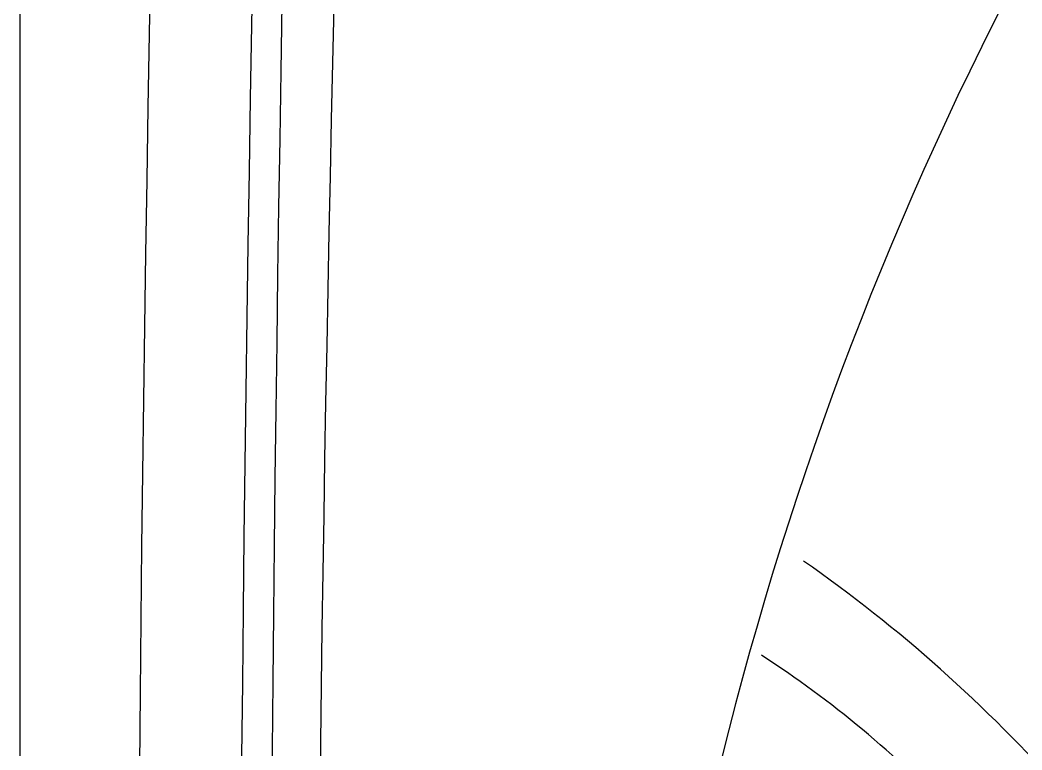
# Model space of a CAD drawing. Header units: inches. Extents: x -1 to 81, y -22 to 129.
# Drawn here: x -0.84 to 6.5, y 52.31 to 57.66 of the extents above; entities that cross this region are included whole.
import ezdxf

# ---------------------------------------------------------------- set-up
doc = ezdxf.new("R2010")
doc.units = ezdxf.units.IN
doc.header["$MEASUREMENT"] = 0
doc.layers.add('1', color=4, linetype='Continuous')

# ---------------------------------------------------------------- blocks, each defined once
blk = doc.blocks.new('19 HS Propel')
at = {"layer": '1', "color": 4}
blk.add_lwpolyline([(5.9, 81.7494), (75.8494, 81.7494, -0.414214), (81.7494, 75.8494), (81.7494, 5.9, -0.414214), (75.8494, 0), (5.9, 0, -0.414214), (0, 5.9), (0, 75.8494, -0.414214)], format="xyb", close=True, dxfattribs=at)
at = {"layer": '1', "color": 3}
for centre, radius, start, end in [((599.7741, 40.8743), 598.9231, 176.7144018, 183.2863109), ((599.0451, 40.8663), 597.4449, 176.7032302, 183.2805362), ((492.53, 40.155), 490.3673, 178.056642, 181.16039), ((30.0518, 40.1467), 25.654, 147.42384, 204.08967), ((-0.4715, 38.8309), 10.862, 41.59064, 55.09106)]:
    blk.add_arc(centre, radius, start, end, dxfattribs=at)
at = {"layer": '1', "color": 2}
for centre, radius, start, end in [((593.9196, 41.3704), 592.0914, 176.967047, 183.1263642), ((1.1923, 40.5014), 7.8016, 43.54345, 57.05105)]:
    blk.add_arc(centre, radius, start, end, dxfattribs=at)

msp = doc.modelspace()

# ---------------------------------------------------------------- block references
msp.add_blockref('19 HS Propel', (-0.8428, 5.9556))

doc.saveas('drawing.dxf')
